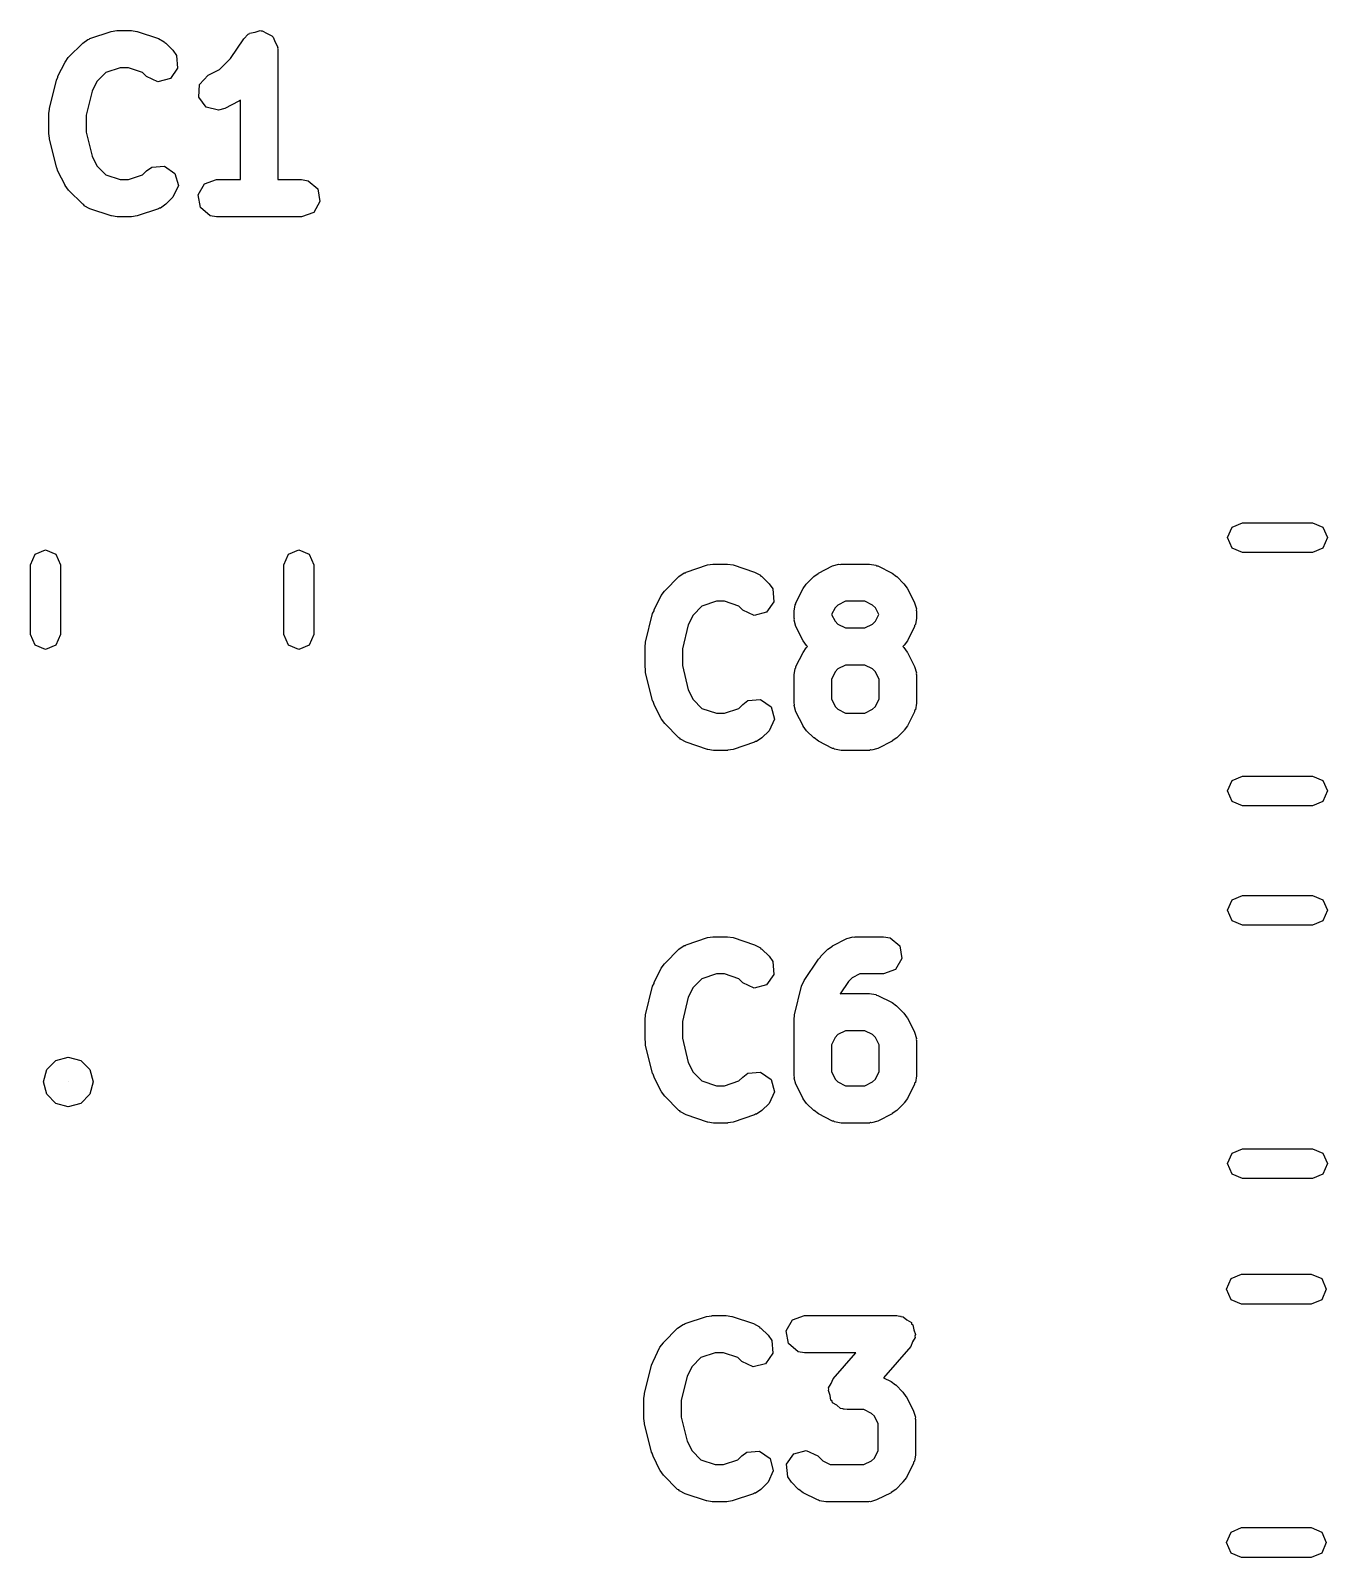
# Model space of a CAD drawing. Extents: x 83.3 to 116.7, y -117 to -83.4.
# Drawn here: x 100.98 to 106.2, y -93.3 to -87.15 of the extents above; entities that cross this region are included whole.
import ezdxf

# ---------------------------------------------------------------- set-up
doc = ezdxf.new("R2010")
doc.units = 0
doc.layers.add('BLACK', color=7, linetype='CONTINUOUS')

msp = doc.modelspace()

# ---------------------------------------------------------------- linework, layer by layer
at = {"layer": 'BLACK', "linetype": 'CONTINUOUS'}
for p, q in [((101.219, -87.1814), (101.305, -87.1528)), ((101.305, -87.1528), (101.327, -87.1495)), ((101.327, -87.1495), (101.329, -87.149)), ((101.329, -87.149), (101.386, -87.149)), ((101.386, -87.149), (101.408, -87.1529)), ((101.408, -87.1529), (101.409, -87.1528)), ((101.409, -87.1528), (101.495, -87.1814)), ((101.884, -87.1552), (101.905, -87.1491)), ((101.905, -87.1491), (101.909, -87.1508)), ((101.909, -87.1508), (101.913, -87.1501)), ((101.913, -87.1501), (101.932, -87.161)), ((101.133, -87.2566), (101.19, -87.1995)), ((101.19, -87.1995), (101.211, -87.1846)), ((101.211, -87.1846), (101.216, -87.1842)), ((101.216, -87.1842), (101.219, -87.1814)), ((101.495, -87.1814), (101.518, -87.1938)), ((101.518, -87.1938), (101.52, -87.1976)), ((101.52, -87.1976), (101.524, -87.1995)), ((101.524, -87.1995), (101.553, -87.2281)), ((101.785, -87.2619), (101.838, -87.1824)), ((101.838, -87.1824), (101.856, -87.1635)), ((101.856, -87.1635), (101.86, -87.1623)), ((101.86, -87.1623), (101.862, -87.159)), ((101.862, -87.159), (101.884, -87.1552)), ((101.932, -87.161), (101.952, -87.1697)), ((101.952, -87.1697), (101.954, -87.1736)), ((101.954, -87.1736), (101.957, -87.1758)), ((101.957, -87.1758), (101.965, -87.1962)), ((101.965, -87.1962), (101.975, -87.2157)), ((101.119, -87.2761), (101.132, -87.2581)), ((101.132, -87.2581), (101.133, -87.2566)), ((101.553, -87.2281), (101.568, -87.2494)), ((101.568, -87.2494), (101.572, -87.3005)), ((101.741, -87.3052), (101.785, -87.2619)), ((101.975, -87.2157), (101.974, -87.2199)), ((101.974, -87.2199), (101.975, -87.224)), ((101.975, -87.224), (101.975, -87.749)), ((101.084, -87.3486), (101.09, -87.3368)), ((101.09, -87.3333), (101.119, -87.2761)), ((101.09, -87.3368), (101.09, -87.3333)), ((101.283, -87.3181), (101.247, -87.3541)), ((101.341, -87.299), (101.283, -87.3181)), ((101.374, -87.299), (101.341, -87.299)), ((101.431, -87.3181), (101.374, -87.299)), ((101.447, -87.3341), (101.431, -87.3181)), ((101.493, -87.3558), (101.447, -87.3341)), ((101.572, -87.3005), (101.543, -87.3425)), ((101.66, -87.3656), (101.695, -87.3283)), ((101.695, -87.3283), (101.741, -87.3052)), ((101.056, -87.4629), (101.084, -87.3486)), ((101.228, -87.393), (101.204, -87.4903)), ((101.247, -87.3541), (101.228, -87.393)), ((101.543, -87.3425), (101.493, -87.3558)), ((101.657, -87.4168), (101.66, -87.3656)), ((101.687, -87.458), (101.657, -87.4168)), ((101.737, -87.4699), (101.687, -87.458)), ((101.819, -87.4339), (101.762, -87.4625)), ((101.82, -87.4327), (101.819, -87.4339)), ((101.825, -87.4295), (101.82, -87.4327)), ((101.825, -87.749), (101.825, -87.4295)), ((101.054, -87.4811), (101.056, -87.4664)), ((101.054, -87.5668), (101.054, -87.4811)), ((101.056, -87.4664), (101.056, -87.4629)), ((101.204, -87.4903), (101.204, -87.5576)), ((101.762, -87.4625), (101.737, -87.4699)), ((101.055, -87.5701), (101.054, -87.5668)), ((101.056, -87.585), (101.055, -87.5701)), ((101.204, -87.5576), (101.228, -87.6549)), ((101.084, -87.6993), (101.056, -87.585)), ((101.086, -87.7022), (101.084, -87.6993)), ((101.09, -87.7146), (101.086, -87.7022)), ((101.228, -87.6549), (101.247, -87.6938)), ((101.247, -87.6938), (101.283, -87.7298)), ((101.447, -87.7138), (101.468, -87.6988)), ((101.468, -87.6988), (101.519, -87.6944)), ((101.519, -87.6944), (101.561, -87.7238)), ((101.119, -87.7718), (101.09, -87.7146)), ((101.283, -87.7298), (101.341, -87.749)), ((101.341, -87.749), (101.374, -87.749)), ((101.374, -87.749), (101.431, -87.7298)), ((101.431, -87.7298), (101.447, -87.7138)), ((101.561, -87.7238), (101.575, -87.7734)), ((101.655, -87.8109), (101.68, -87.7665)), ((101.68, -87.7665), (101.729, -87.749)), ((101.729, -87.749), (101.825, -87.749)), ((101.975, -87.749), (102.071, -87.749)), ((102.071, -87.749), (102.097, -87.7535)), ((102.097, -87.7535), (102.136, -87.7865)), ((101.12, -87.7729), (101.119, -87.7718)), ((101.133, -87.7913), (101.12, -87.7729)), ((101.19, -87.8484), (101.133, -87.7913)), ((101.553, -87.8199), (101.524, -87.8484)), ((101.575, -87.7734), (101.553, -87.8199)), ((101.664, -87.8615), (101.655, -87.8109)), ((102.136, -87.7865), (102.145, -87.837)), ((101.194, -87.8503), (101.19, -87.8484)), ((101.196, -87.8541), (101.194, -87.8503)), ((101.219, -87.8665), (101.196, -87.8541)), ((101.305, -87.8951), (101.219, -87.8665)), ((101.495, -87.8665), (101.409, -87.8951)), ((101.499, -87.8638), (101.495, -87.8665)), ((101.503, -87.8634), (101.499, -87.8638)), ((101.524, -87.8484), (101.503, -87.8634)), ((101.703, -87.8944), (101.664, -87.8615)), ((102.12, -87.8814), (102.071, -87.899)), ((102.145, -87.837), (102.12, -87.8814)), ((101.306, -87.8951), (101.305, -87.8951)), ((101.329, -87.899), (101.306, -87.8951)), ((101.386, -87.899), (101.329, -87.899)), ((101.387, -87.8984), (101.386, -87.899)), ((101.409, -87.8951), (101.387, -87.8984)), ((101.729, -87.899), (101.703, -87.8944)), ((102.071, -87.899), (101.729, -87.899)), ((105.799, -89.19), (105.817, -89.1476)), ((105.817, -89.1476), (105.859, -89.13)), ((105.859, -89.13), (106.141, -89.13)), ((106.141, -89.13), (106.183, -89.1476)), ((106.183, -89.1476), (106.201, -89.19)), ((100.998, -89.257), (101.04, -89.2394)), ((101.04, -89.2394), (101.082, -89.257)), ((102.018, -89.257), (102.06, -89.2394)), ((102.06, -89.2394), (102.102, -89.257)), ((105.817, -89.2324), (105.799, -89.19)), ((105.859, -89.25), (105.817, -89.2324)), ((106.183, -89.2324), (106.141, -89.25)), ((106.201, -89.19), (106.183, -89.2324)), ((100.98, -89.2994), (100.998, -89.257)), ((100.98, -89.5806), (100.98, -89.2994)), ((101.082, -89.257), (101.1, -89.2994)), ((101.1, -89.2994), (101.1, -89.5806)), ((102, -89.2994), (102.018, -89.257)), ((102, -89.5806), (102, -89.2994)), ((102.102, -89.257), (102.12, -89.2994)), ((102.12, -89.2994), (102.12, -89.5806)), ((103.619, -89.3288), (103.705, -89.3003)), ((103.705, -89.3003), (103.727, -89.297)), ((103.727, -89.297), (103.729, -89.2964)), ((103.729, -89.2964), (103.786, -89.2964)), ((103.786, -89.2964), (103.808, -89.3003)), ((103.808, -89.3003), (103.809, -89.3003)), ((103.809, -89.3003), (103.895, -89.3288)), ((104.209, -89.3043), (104.234, -89.2969)), ((104.234, -89.2969), (104.239, -89.298)), ((104.239, -89.298), (104.243, -89.2964)), ((104.243, -89.2964), (104.357, -89.2964)), ((104.357, -89.2964), (104.383, -89.301)), ((104.383, -89.301), (104.386, -89.3038)), ((104.386, -89.3038), (104.391, -89.3043)), ((106.141, -89.25), (105.859, -89.25)), ((103.533, -89.4041), (103.59, -89.347)), ((103.59, -89.347), (103.611, -89.332)), ((103.611, -89.332), (103.616, -89.3316)), ((103.616, -89.3316), (103.619, -89.3288)), ((103.895, -89.3288), (103.918, -89.3413)), ((103.918, -89.3413), (103.92, -89.3451)), ((103.92, -89.3451), (103.924, -89.347)), ((103.924, -89.347), (103.953, -89.3755)), ((104.104, -89.3755), (104.133, -89.347)), ((104.133, -89.347), (104.151, -89.3341)), ((104.151, -89.3341), (104.152, -89.3329)), ((104.152, -89.3329), (104.209, -89.3043)), ((104.391, -89.3043), (104.448, -89.3329)), ((104.448, -89.3329), (104.466, -89.3463)), ((104.466, -89.3463), (104.467, -89.347)), ((104.467, -89.347), (104.496, -89.3755)), ((103.49, -89.4807), (103.519, -89.4236)), ((103.519, -89.4236), (103.532, -89.4056)), ((103.532, -89.4056), (103.533, -89.4041)), ((103.953, -89.3755), (103.968, -89.3969)), ((103.968, -89.3969), (103.972, -89.448)), ((104.061, -89.4522), (104.09, -89.395)), ((104.09, -89.395), (104.103, -89.377)), ((104.103, -89.377), (104.104, -89.3755)), ((104.496, -89.3755), (104.509, -89.3939)), ((104.509, -89.3939), (104.51, -89.395)), ((104.51, -89.395), (104.539, -89.4522)), ((103.484, -89.4961), (103.49, -89.4843)), ((103.49, -89.4843), (103.49, -89.4807)), ((103.683, -89.4656), (103.647, -89.5016)), ((103.741, -89.4464), (103.683, -89.4656)), ((103.774, -89.4464), (103.741, -89.4464)), ((103.831, -89.4656), (103.774, -89.4464)), ((103.847, -89.4816), (103.831, -89.4656)), ((103.893, -89.5033), (103.847, -89.4816)), ((103.972, -89.448), (103.943, -89.49)), ((104.054, -89.4857), (104.058, -89.4601)), ((104.054, -89.5143), (104.054, -89.4857)), ((104.058, -89.4601), (104.061, -89.4566)), ((104.061, -89.4566), (104.061, -89.4522)), ((104.219, -89.473), (104.205, -89.5)), ((104.23, -89.4616), (104.219, -89.473)), ((104.261, -89.4464), (104.23, -89.4616)), ((104.339, -89.4464), (104.261, -89.4464)), ((104.37, -89.4616), (104.339, -89.4464)), ((104.381, -89.473), (104.37, -89.4616)), ((104.395, -89.5), (104.381, -89.473)), ((104.539, -89.4522), (104.546, -89.4771)), ((104.546, -89.4771), (104.545, -89.4815)), ((104.545, -89.4815), (104.546, -89.4857)), ((104.546, -89.4857), (104.546, -89.5143)), ((103.456, -89.6104), (103.484, -89.4961)), ((103.628, -89.5405), (103.604, -89.6378)), ((103.647, -89.5016), (103.628, -89.5405)), ((103.943, -89.49), (103.893, -89.5033)), ((104.055, -89.5185), (104.054, -89.5143)), ((104.054, -89.5229), (104.055, -89.5185)), ((104.061, -89.5478), (104.054, -89.5229)), ((104.09, -89.605), (104.061, -89.5478)), ((104.205, -89.5), (104.219, -89.527)), ((104.219, -89.527), (104.23, -89.5384)), ((104.23, -89.5384), (104.261, -89.5536)), ((104.339, -89.5536), (104.37, -89.5384)), ((104.37, -89.5384), (104.381, -89.527)), ((104.381, -89.527), (104.395, -89.5)), ((104.539, -89.5478), (104.51, -89.605)), ((104.542, -89.5399), (104.539, -89.5434)), ((104.539, -89.5434), (104.539, -89.5478)), ((104.546, -89.5143), (104.542, -89.5399)), ((100.998, -89.623), (100.98, -89.5806)), ((101.1, -89.5806), (101.082, -89.623)), ((102.018, -89.623), (102, -89.5806)), ((102.12, -89.5806), (102.102, -89.623)), ((103.456, -89.6138), (103.456, -89.6104)), ((104.091, -89.6061), (104.09, -89.605)), ((104.104, -89.6245), (104.091, -89.6061)), ((104.261, -89.5536), (104.339, -89.5536)), ((104.51, -89.605), (104.497, -89.623)), ((101.04, -89.6406), (100.998, -89.623)), ((101.082, -89.623), (101.04, -89.6406)), ((102.06, -89.6406), (102.018, -89.623)), ((102.102, -89.623), (102.06, -89.6406)), ((103.454, -89.6286), (103.456, -89.6138)), ((103.454, -89.7143), (103.454, -89.6286)), ((103.604, -89.6378), (103.604, -89.7051)), ((104.061, -89.7093), (104.09, -89.6522)), ((104.09, -89.6522), (104.103, -89.6342)), ((104.103, -89.6342), (104.104, -89.6327)), ((104.108, -89.6286), (104.104, -89.6245)), ((104.104, -89.6327), (104.108, -89.6286)), ((104.496, -89.6245), (104.492, -89.6286)), ((104.492, -89.6286), (104.496, -89.6327)), ((104.497, -89.623), (104.496, -89.6245)), ((104.496, -89.6327), (104.509, -89.651)), ((104.509, -89.651), (104.51, -89.6522)), ((104.51, -89.6522), (104.539, -89.7093)), ((103.455, -89.7175), (103.454, -89.7143)), ((103.456, -89.7325), (103.455, -89.7175)), ((103.484, -89.8468), (103.456, -89.7325)), ((103.604, -89.7051), (103.628, -89.8024)), ((104.054, -89.7429), (104.058, -89.7172)), ((104.058, -89.7172), (104.061, -89.7138)), ((104.061, -89.7138), (104.061, -89.7093)), ((104.219, -89.7301), (104.204, -89.7606)), ((104.23, -89.7188), (104.219, -89.7301)), ((104.261, -89.7036), (104.23, -89.7188)), ((104.339, -89.7036), (104.261, -89.7036)), ((104.37, -89.7188), (104.339, -89.7036)), ((104.381, -89.7301), (104.37, -89.7188)), ((104.396, -89.7606), (104.381, -89.7301)), ((104.539, -89.7093), (104.546, -89.7343)), ((104.546, -89.7343), (104.545, -89.7386)), ((104.054, -89.8571), (104.054, -89.7429)), ((104.204, -89.7606), (104.204, -89.8394)), ((104.396, -89.8394), (104.396, -89.7606)), ((104.545, -89.7386), (104.546, -89.7429)), ((104.546, -89.7429), (104.546, -89.8571)), ((103.486, -89.8497), (103.484, -89.8468)), ((103.49, -89.8621), (103.486, -89.8497)), ((103.628, -89.8024), (103.647, -89.8413)), ((103.647, -89.8413), (103.683, -89.8773)), ((103.847, -89.8613), (103.868, -89.8463)), ((103.868, -89.8463), (103.919, -89.8418)), ((103.919, -89.8418), (103.961, -89.8713)), ((104.055, -89.8614), (104.054, -89.8571)), ((104.204, -89.8394), (104.219, -89.8699)), ((104.381, -89.8699), (104.396, -89.8394)), ((104.546, -89.8571), (104.542, -89.8828)), ((103.519, -89.9193), (103.49, -89.8621)), ((103.683, -89.8773), (103.741, -89.8964)), ((103.741, -89.8964), (103.774, -89.8964)), ((103.774, -89.8964), (103.831, -89.8773)), ((103.831, -89.8773), (103.847, -89.8613)), ((103.961, -89.8713), (103.975, -89.9208)), ((104.054, -89.8657), (104.055, -89.8614)), ((104.061, -89.8907), (104.054, -89.8657)), ((104.09, -89.9478), (104.061, -89.8907)), ((104.219, -89.8699), (104.23, -89.8812)), ((104.23, -89.8812), (104.261, -89.8964)), ((104.261, -89.8964), (104.339, -89.8964)), ((104.339, -89.8964), (104.37, -89.8812)), ((104.37, -89.8812), (104.381, -89.8699)), ((104.539, -89.8907), (104.51, -89.9478)), ((104.542, -89.8828), (104.539, -89.8862)), ((104.539, -89.8862), (104.539, -89.8907)), ((103.52, -89.9204), (103.519, -89.9193)), ((103.533, -89.9387), (103.52, -89.9204)), ((103.59, -89.9959), (103.533, -89.9387)), ((103.953, -89.9673), (103.924, -89.9959)), ((103.975, -89.9208), (103.953, -89.9673)), ((104.091, -89.949), (104.09, -89.9478)), ((104.104, -89.9673), (104.091, -89.949)), ((104.133, -89.9959), (104.104, -89.9673)), ((104.496, -89.9673), (104.467, -89.9959)), ((104.497, -89.9658), (104.496, -89.9673)), ((104.51, -89.9478), (104.497, -89.9658)), ((103.594, -89.9978), (103.59, -89.9959)), ((103.596, -90.0016), (103.594, -89.9978)), ((103.619, -90.014), (103.596, -90.0016)), ((103.705, -90.0426), (103.619, -90.014)), ((103.895, -90.014), (103.809, -90.0426)), ((103.899, -90.0112), (103.895, -90.014)), ((103.903, -90.0108), (103.899, -90.0112)), ((103.924, -89.9959), (103.903, -90.0108)), ((104.134, -89.9966), (104.133, -89.9959)), ((104.152, -90.0099), (104.134, -89.9966)), ((104.209, -90.0385), (104.152, -90.0099)), ((104.214, -90.039), (104.209, -90.0385)), ((104.217, -90.0419), (104.214, -90.039)), ((104.391, -90.0385), (104.366, -90.0459)), ((104.448, -90.0099), (104.391, -90.0385)), ((104.449, -90.0087), (104.448, -90.0099)), ((104.467, -89.9959), (104.449, -90.0087)), ((103.706, -90.0425), (103.705, -90.0426)), ((103.729, -90.0464), (103.706, -90.0425)), ((103.786, -90.0464), (103.729, -90.0464)), ((103.787, -90.0459), (103.786, -90.0464)), ((103.809, -90.0426), (103.787, -90.0459)), ((104.243, -90.0464), (104.217, -90.0419)), ((104.357, -90.0464), (104.243, -90.0464)), ((104.361, -90.0449), (104.357, -90.0464)), ((104.366, -90.0459), (104.361, -90.0449)), ((105.817, -90.1676), (105.859, -90.15)), ((105.859, -90.15), (106.141, -90.15)), ((106.141, -90.15), (106.183, -90.1676)), ((105.799, -90.21), (105.817, -90.1676)), ((105.817, -90.2524), (105.799, -90.21)), ((106.183, -90.1676), (106.201, -90.21)), ((106.201, -90.21), (106.183, -90.2524)), ((105.859, -90.27), (105.817, -90.2524)), ((106.141, -90.27), (105.859, -90.27)), ((106.183, -90.2524), (106.141, -90.27)), ((105.799, -90.69), (105.817, -90.6476)), ((105.817, -90.6476), (105.859, -90.63)), ((105.859, -90.63), (106.141, -90.63)), ((106.141, -90.63), (106.183, -90.6476)), ((106.183, -90.6476), (106.201, -90.69)), ((105.817, -90.7324), (105.799, -90.69)), ((106.201, -90.69), (106.183, -90.7324)), ((105.859, -90.75), (105.817, -90.7324)), ((106.141, -90.75), (105.859, -90.75)), ((106.183, -90.7324), (106.141, -90.75)), ((103.59, -90.847), (103.611, -90.832)), ((103.611, -90.832), (103.616, -90.8316)), ((103.616, -90.8316), (103.619, -90.8288)), ((103.619, -90.8288), (103.705, -90.8003)), ((103.705, -90.8003), (103.727, -90.797)), ((103.727, -90.797), (103.729, -90.7964)), ((103.729, -90.7964), (103.786, -90.7964)), ((103.786, -90.7964), (103.808, -90.8003)), ((103.808, -90.8003), (103.809, -90.8003)), ((103.809, -90.8003), (103.895, -90.8288)), ((103.895, -90.8288), (103.918, -90.8413)), ((104.19, -90.847), (104.208, -90.8341)), ((104.208, -90.8341), (104.209, -90.8329)), ((104.209, -90.8329), (104.266, -90.8043)), ((104.266, -90.8043), (104.291, -90.7969)), ((104.291, -90.7969), (104.296, -90.798)), ((104.296, -90.798), (104.3, -90.7964)), ((104.3, -90.7964), (104.414, -90.7964)), ((104.414, -90.7964), (104.44, -90.801)), ((104.44, -90.801), (104.479, -90.8339)), ((104.479, -90.8339), (104.488, -90.8845)), ((103.533, -90.9041), (103.59, -90.847)), ((103.918, -90.8413), (103.92, -90.8451)), ((103.92, -90.8451), (103.924, -90.847)), ((103.924, -90.847), (103.953, -90.8755)), ((103.953, -90.8755), (103.968, -90.8969)), ((103.968, -90.8969), (103.972, -90.948)), ((104.095, -90.9727), (104.152, -90.887)), ((104.152, -90.887), (104.16, -90.8787)), ((104.16, -90.8787), (104.161, -90.8755)), ((104.161, -90.8755), (104.19, -90.847)), ((104.488, -90.8845), (104.462, -90.9289)), ((103.49, -90.9807), (103.519, -90.9236)), ((103.519, -90.9236), (103.532, -90.9056)), ((103.532, -90.9056), (103.533, -90.9041)), ((103.741, -90.9464), (103.683, -90.9656)), ((103.774, -90.9464), (103.741, -90.9464)), ((103.831, -90.9656), (103.774, -90.9464)), ((103.972, -90.948), (103.943, -90.99)), ((104.287, -90.9616), (104.273, -90.9764)), ((104.318, -90.9464), (104.287, -90.9616)), ((104.414, -90.9464), (104.318, -90.9464)), ((104.462, -90.9289), (104.414, -90.9464)), ((103.456, -91.1104), (103.484, -90.9961)), ((103.484, -90.9961), (103.49, -90.9843)), ((103.49, -90.9843), (103.49, -90.9807)), ((103.647, -91.0016), (103.628, -91.0405)), ((103.683, -90.9656), (103.647, -91.0016)), ((103.847, -90.9816), (103.831, -90.9656)), ((103.893, -91.0033), (103.847, -90.9816)), ((103.943, -90.99), (103.893, -91.0033)), ((104.056, -91.1104), (104.084, -90.9961)), ((104.084, -90.9961), (104.095, -90.9731)), ((104.095, -90.9731), (104.095, -90.9727)), ((104.273, -90.9764), (104.239, -91.0263)), ((104.239, -91.0263), (104.243, -91.025)), ((104.243, -91.025), (104.357, -91.025)), ((104.357, -91.025), (104.383, -91.0295)), ((103.628, -91.0405), (103.604, -91.1378)), ((104.383, -91.0295), (104.386, -91.0324)), ((104.386, -91.0324), (104.391, -91.0329)), ((104.391, -91.0329), (104.448, -91.0615)), ((104.448, -91.0615), (104.466, -91.0748)), ((104.466, -91.0748), (104.467, -91.0755)), ((104.467, -91.0755), (104.496, -91.1041)), ((103.454, -91.1286), (103.456, -91.1138)), ((103.454, -91.2143), (103.454, -91.1286)), ((103.456, -91.1138), (103.456, -91.1104)), ((103.604, -91.1378), (103.604, -91.2051)), ((104.054, -91.1286), (104.056, -91.1138)), ((104.054, -91.3571), (104.054, -91.1286)), ((104.056, -91.1138), (104.056, -91.1104)), ((104.496, -91.1041), (104.509, -91.1225)), ((104.509, -91.1225), (104.51, -91.1236)), ((104.51, -91.1236), (104.539, -91.1807)), ((103.604, -91.2051), (103.628, -91.3024)), ((104.219, -91.2016), (104.204, -91.232)), ((104.23, -91.1902), (104.219, -91.2016)), ((104.261, -91.175), (104.23, -91.1902)), ((104.339, -91.175), (104.261, -91.175)), ((104.37, -91.1902), (104.339, -91.175)), ((104.381, -91.2016), (104.37, -91.1902)), ((104.396, -91.232), (104.381, -91.2016)), ((104.539, -91.1807), (104.546, -91.2057)), ((104.546, -91.2057), (104.545, -91.2101)), ((103.455, -91.2175), (103.454, -91.2143)), ((103.456, -91.2325), (103.455, -91.2175)), ((103.484, -91.3468), (103.456, -91.2325)), ((104.204, -91.232), (104.204, -91.3394)), ((104.396, -91.3394), (104.396, -91.232)), ((104.545, -91.2101), (104.546, -91.2143)), ((104.546, -91.2143), (104.546, -91.3571)), ((101.032, -91.3809), (101.045, -91.3309)), ((101.045, -91.3309), (101.082, -91.2943)), ((101.082, -91.2943), (101.132, -91.2809)), ((101.132, -91.2809), (101.132, -91.2809)), ((101.132, -91.2809), (101.132, -91.2809)), ((101.132, -91.2809), (101.132, -91.2809)), ((101.132, -91.2809), (101.182, -91.2943)), ((101.182, -91.2943), (101.219, -91.3309)), ((101.219, -91.3309), (101.232, -91.3809)), ((103.628, -91.3024), (103.647, -91.3413)), ((101.045, -91.4309), (101.032, -91.3809)), ((101.132, -91.3809), (101.132, -91.3809)), ((101.132, -91.3809), (101.132, -91.3809)), ((101.132, -91.3809), (101.132, -91.3809)), ((101.232, -91.3809), (101.219, -91.4309)), ((103.486, -91.3497), (103.484, -91.3468)), ((103.49, -91.3621), (103.486, -91.3497)), ((103.519, -91.4193), (103.49, -91.3621)), ((103.647, -91.3413), (103.683, -91.3773)), ((103.683, -91.3773), (103.741, -91.3964)), ((103.774, -91.3964), (103.831, -91.3773)), ((103.831, -91.3773), (103.847, -91.3613)), ((103.847, -91.3613), (103.868, -91.3463)), ((103.868, -91.3463), (103.919, -91.3418)), ((103.919, -91.3418), (103.961, -91.3713)), ((103.961, -91.3713), (103.975, -91.4208)), ((104.055, -91.3614), (104.054, -91.3571)), ((104.054, -91.3657), (104.055, -91.3614)), ((104.061, -91.3907), (104.054, -91.3657)), ((104.09, -91.4478), (104.061, -91.3907)), ((104.204, -91.3394), (104.219, -91.3699)), ((104.219, -91.3699), (104.23, -91.3812)), ((104.23, -91.3812), (104.261, -91.3964)), ((104.339, -91.3964), (104.37, -91.3812)), ((104.37, -91.3812), (104.381, -91.3699)), ((104.381, -91.3699), (104.396, -91.3394)), ((104.539, -91.3907), (104.51, -91.4478)), ((104.542, -91.3828), (104.539, -91.3862)), ((104.539, -91.3862), (104.539, -91.3907)), ((104.546, -91.3571), (104.542, -91.3828)), ((101.082, -91.4675), (101.045, -91.4309)), ((101.219, -91.4309), (101.182, -91.4675)), ((103.52, -91.4204), (103.519, -91.4193)), ((103.533, -91.4387), (103.52, -91.4204)), ((103.59, -91.4959), (103.533, -91.4387)), ((103.741, -91.3964), (103.774, -91.3964)), ((103.975, -91.4208), (103.953, -91.4673)), ((104.091, -91.449), (104.09, -91.4478)), ((104.104, -91.4673), (104.091, -91.449)), ((104.261, -91.3964), (104.339, -91.3964)), ((104.51, -91.4478), (104.497, -91.4658)), ((101.132, -91.4809), (101.082, -91.4675)), ((101.182, -91.4675), (101.132, -91.4808)), ((101.132, -91.4808), (101.132, -91.4809)), ((101.132, -91.4809), (101.132, -91.4809)), ((103.594, -91.4978), (103.59, -91.4959)), ((103.596, -91.5016), (103.594, -91.4978)), ((103.619, -91.514), (103.596, -91.5016)), ((103.705, -91.5426), (103.619, -91.514)), ((103.895, -91.514), (103.809, -91.5426)), ((103.899, -91.5112), (103.895, -91.514)), ((103.903, -91.5108), (103.899, -91.5112)), ((103.924, -91.4959), (103.903, -91.5108)), ((103.953, -91.4673), (103.924, -91.4959)), ((104.133, -91.4959), (104.104, -91.4673)), ((104.134, -91.4966), (104.133, -91.4959)), ((104.152, -91.5099), (104.134, -91.4966)), ((104.209, -91.5385), (104.152, -91.5099)), ((104.448, -91.5099), (104.391, -91.5385)), ((104.449, -91.5087), (104.448, -91.5099)), ((104.467, -91.4959), (104.449, -91.5087)), ((104.496, -91.4673), (104.467, -91.4959)), ((104.497, -91.4658), (104.496, -91.4673)), ((103.706, -91.5425), (103.705, -91.5426)), ((103.729, -91.5464), (103.706, -91.5425)), ((103.786, -91.5464), (103.729, -91.5464)), ((103.787, -91.5459), (103.786, -91.5464)), ((103.809, -91.5426), (103.787, -91.5459)), ((104.214, -91.539), (104.209, -91.5385)), ((104.217, -91.5419), (104.214, -91.539)), ((104.243, -91.5464), (104.217, -91.5419)), ((104.357, -91.5464), (104.243, -91.5464)), ((104.361, -91.5449), (104.357, -91.5464)), ((104.366, -91.5459), (104.361, -91.5449)), ((104.391, -91.5385), (104.366, -91.5459)), ((105.799, -91.71), (105.817, -91.6676)), ((105.817, -91.6676), (105.859, -91.65)), ((105.859, -91.65), (106.141, -91.65)), ((106.141, -91.65), (106.183, -91.6676)), ((106.183, -91.6676), (106.201, -91.71)), ((105.817, -91.7524), (105.799, -91.71)), ((105.859, -91.77), (105.817, -91.7524)), ((106.183, -91.7524), (106.141, -91.77)), ((106.201, -91.71), (106.183, -91.7524)), ((106.141, -91.77), (105.859, -91.77)), ((105.795, -92.2152), (105.813, -92.1728)), ((105.813, -92.1728), (105.855, -92.1552)), ((105.855, -92.1552), (106.136, -92.1552)), ((106.136, -92.1552), (106.179, -92.1728)), ((106.179, -92.1728), (106.196, -92.2152)), ((105.813, -92.2576), (105.795, -92.2152)), ((106.196, -92.2152), (106.179, -92.2576)), ((105.855, -92.2752), (105.813, -92.2576)), ((106.136, -92.2752), (105.855, -92.2752)), ((106.179, -92.2576), (106.136, -92.2752)), ((103.528, -92.4293), (103.585, -92.3722)), ((103.585, -92.3722), (103.607, -92.3572)), ((103.607, -92.3572), (103.611, -92.3568)), ((103.611, -92.3568), (103.615, -92.354)), ((103.615, -92.354), (103.701, -92.3255)), ((103.701, -92.3255), (103.723, -92.3222)), ((103.723, -92.3222), (103.724, -92.3216)), ((103.724, -92.3216), (103.781, -92.3216)), ((103.781, -92.3216), (103.803, -92.3255)), ((103.803, -92.3255), (103.805, -92.3255)), ((103.805, -92.3255), (103.891, -92.354)), ((103.891, -92.354), (103.914, -92.3664)), ((103.914, -92.3664), (103.916, -92.3703)), ((103.916, -92.3703), (103.92, -92.3722)), ((103.92, -92.3722), (103.949, -92.4007)), ((104.022, -92.3836), (104.047, -92.3392)), ((104.047, -92.3392), (104.096, -92.3216)), ((104.096, -92.3216), (104.467, -92.3216)), ((104.467, -92.3216), (104.478, -92.3236)), ((104.478, -92.3236), (104.482, -92.323)), ((104.482, -92.323), (104.484, -92.3247)), ((104.484, -92.3247), (104.493, -92.3261)), ((104.493, -92.3261), (104.508, -92.3391)), ((104.508, -92.3391), (104.526, -92.3496)), ((104.526, -92.3496), (104.527, -92.3553)), ((104.527, -92.3553), (104.532, -92.3591)), ((104.532, -92.3591), (104.536, -92.379)), ((103.514, -92.4488), (103.528, -92.4308)), ((103.528, -92.4308), (103.528, -92.4293)), ((103.949, -92.4007), (103.964, -92.4221)), ((103.964, -92.4221), (103.968, -92.4732)), ((104.031, -92.4341), (104.022, -92.3836)), ((104.07, -92.4671), (104.031, -92.4341)), ((104.531, -92.4272), (104.524, -92.446)), ((104.541, -92.4096), (104.531, -92.4272)), ((104.536, -92.379), (104.542, -92.3982)), ((104.542, -92.3982), (104.54, -92.4038)), ((104.54, -92.4038), (104.541, -92.4096)), ((103.486, -92.5059), (103.514, -92.4488)), ((103.679, -92.4907), (103.643, -92.5268)), ((103.736, -92.4716), (103.679, -92.4907)), ((103.769, -92.4716), (103.736, -92.4716)), ((103.827, -92.4907), (103.769, -92.4716)), ((103.843, -92.5068), (103.827, -92.4907)), ((103.968, -92.4732), (103.939, -92.5152)), ((104.096, -92.4716), (104.07, -92.4671)), ((104.302, -92.4716), (104.096, -92.4716)), ((104.211, -92.5758), (104.302, -92.4716)), ((104.524, -92.446), (104.414, -92.5717)), ((103.451, -92.6356), (103.48, -92.5213)), ((103.48, -92.5213), (103.485, -92.5095)), ((103.485, -92.5095), (103.486, -92.5059)), ((103.643, -92.5268), (103.624, -92.5657)), ((103.889, -92.5285), (103.843, -92.5068)), ((103.939, -92.5152), (103.889, -92.5285)), ((103.624, -92.5657), (103.599, -92.663)), ((104.192, -92.6236), (104.194, -92.6181)), ((104.193, -92.6122), (104.203, -92.5947)), ((104.194, -92.6181), (104.193, -92.6122)), ((104.203, -92.5947), (104.211, -92.5758)), ((104.414, -92.5717), (104.444, -92.5867)), ((104.444, -92.5867), (104.462, -92.6)), ((104.462, -92.6), (104.463, -92.6007)), ((104.463, -92.6007), (104.492, -92.6293)), ((103.449, -92.6538), (103.452, -92.639)), ((103.449, -92.7395), (103.449, -92.6538)), ((103.452, -92.639), (103.451, -92.6356)), ((103.599, -92.663), (103.599, -92.7302)), ((104.199, -92.6428), (104.192, -92.6236)), ((104.202, -92.6627), (104.199, -92.6428)), ((104.207, -92.6665), (104.202, -92.6627)), ((104.209, -92.6722), (104.207, -92.6665)), ((104.226, -92.6827), (104.209, -92.6722)), ((104.241, -92.6957), (104.226, -92.6827)), ((104.492, -92.6293), (104.504, -92.6477)), ((104.504, -92.6477), (104.506, -92.6488)), ((104.506, -92.6488), (104.534, -92.7059)), ((103.45, -92.7427), (103.449, -92.7395)), ((103.451, -92.7577), (103.45, -92.7427)), ((103.599, -92.7302), (103.624, -92.8276)), ((104.25, -92.6972), (104.241, -92.6957)), ((104.253, -92.6988), (104.25, -92.6972)), ((104.256, -92.6982), (104.253, -92.6988)), ((104.267, -92.7002), (104.256, -92.6982)), ((104.335, -92.7002), (104.267, -92.7002)), ((104.366, -92.7154), (104.335, -92.7002)), ((104.377, -92.7268), (104.366, -92.7154)), ((104.392, -92.7572), (104.377, -92.7268)), ((104.534, -92.7059), (104.542, -92.7309)), ((104.542, -92.7309), (104.541, -92.7353)), ((104.541, -92.7353), (104.542, -92.7395)), ((104.542, -92.7395), (104.542, -92.8823)), ((103.48, -92.872), (103.451, -92.7577)), ((104.392, -92.8646), (104.392, -92.7572)), ((103.624, -92.8276), (103.643, -92.8665)), ((103.643, -92.8665), (103.679, -92.9025)), ((103.864, -92.8715), (103.915, -92.867)), ((103.915, -92.867), (103.957, -92.8965)), ((104.053, -92.878), (104.102, -92.8648)), ((104.102, -92.8648), (104.149, -92.8864)), ((104.377, -92.8951), (104.392, -92.8646)), ((103.482, -92.8749), (103.48, -92.872)), ((103.486, -92.8873), (103.482, -92.8749)), ((103.514, -92.9444), (103.486, -92.8873)), ((103.679, -92.9025), (103.736, -92.9216)), ((103.736, -92.9216), (103.769, -92.9216)), ((103.769, -92.9216), (103.827, -92.9025)), ((103.827, -92.9025), (103.843, -92.8864)), ((103.843, -92.8864), (103.864, -92.8715)), ((103.957, -92.8965), (103.97, -92.946)), ((104.023, -92.9201), (104.053, -92.878)), ((104.028, -92.9712), (104.023, -92.9201)), ((104.149, -92.8864), (104.169, -92.9064)), ((104.169, -92.9064), (104.199, -92.9216)), ((104.199, -92.9216), (104.335, -92.9216)), ((104.335, -92.9216), (104.366, -92.9064)), ((104.366, -92.9064), (104.377, -92.8951)), ((104.534, -92.9159), (104.506, -92.973)), ((104.535, -92.9114), (104.534, -92.9159)), ((104.538, -92.908), (104.535, -92.9114)), ((104.542, -92.8823), (104.538, -92.908)), ((103.515, -92.9456), (103.514, -92.9444)), ((103.528, -92.9639), (103.515, -92.9456)), ((103.585, -93.0211), (103.528, -92.9639)), ((103.97, -92.946), (103.949, -92.9925)), ((104.043, -92.9925), (104.028, -92.9712)), ((104.506, -92.973), (104.492, -92.991)), ((104.492, -92.991), (104.492, -92.9925)), ((103.59, -93.023), (103.585, -93.0211)), ((103.592, -93.0268), (103.59, -93.023)), ((103.615, -93.0392), (103.592, -93.0268)), ((103.701, -93.0678), (103.615, -93.0392)), ((103.891, -93.0392), (103.805, -93.0678)), ((103.894, -93.0364), (103.891, -93.0392)), ((103.899, -93.036), (103.894, -93.0364)), ((103.92, -93.0211), (103.899, -93.036)), ((103.949, -92.9925), (103.92, -93.0211)), ((104.071, -93.0211), (104.043, -92.9925)), ((104.073, -93.0218), (104.071, -93.0211)), ((104.091, -93.0351), (104.073, -93.0218)), ((104.148, -93.0637), (104.091, -93.0351)), ((104.444, -93.0351), (104.386, -93.0637)), ((104.445, -93.0339), (104.444, -93.0351)), ((104.463, -93.0211), (104.445, -93.0339)), ((104.492, -92.9925), (104.463, -93.0211)), ((103.702, -93.0677), (103.701, -93.0678)), ((103.724, -93.0716), (103.702, -93.0677)), ((103.781, -93.0716), (103.724, -93.0716)), ((103.783, -93.0711), (103.781, -93.0716)), ((103.805, -93.0678), (103.783, -93.0711)), ((104.152, -93.0642), (104.148, -93.0637)), ((104.156, -93.0671), (104.152, -93.0642)), ((104.181, -93.0716), (104.156, -93.0671)), ((104.353, -93.0716), (104.181, -93.0716)), ((104.357, -93.0701), (104.353, -93.0716)), ((104.361, -93.0711), (104.357, -93.0701)), ((104.386, -93.0637), (104.361, -93.0711)), ((105.813, -93.1928), (105.855, -93.1752)), ((105.855, -93.1752), (106.136, -93.1752)), ((106.136, -93.1752), (106.179, -93.1928)), ((105.795, -93.2352), (105.813, -93.1928)), ((105.813, -93.2776), (105.795, -93.2352)), ((106.179, -93.1928), (106.196, -93.2352)), ((106.196, -93.2352), (106.179, -93.2776)), ((105.855, -93.2952), (105.813, -93.2776)), ((106.136, -93.2952), (105.855, -93.2952)), ((106.179, -93.2776), (106.136, -93.2952))]:
    msp.add_line(p, q, dxfattribs=at)

doc.saveas('drawing.dxf')
